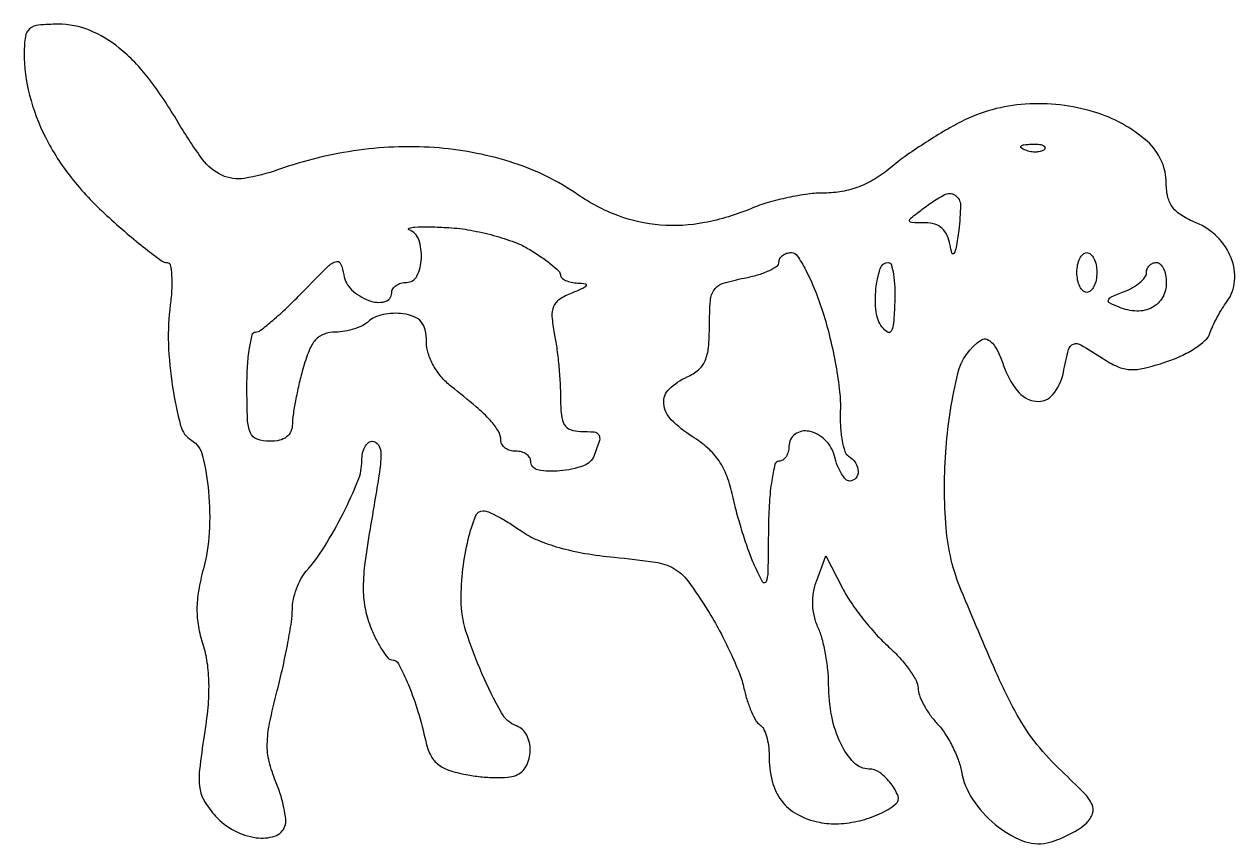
# Model space of a CAD drawing. Extents: x 0 to 122, y 0 to 83.
import ezdxf

# ---------------------------------------------------------------- set-up
doc = ezdxf.new("R2010")
doc.units = 0

msp = doc.modelspace()

# ---------------------------------------------------------------- linework, layer by layer
for points in [[(0, 80.125727, 0.0629), (0.539224, 75.856325, 0.054341), (2.13121, 71.624844, 0.050409), (4.73708, 67.551729, 0.040693), (8.28374, 63.754003, 0.007834), (10.346645, 61.935323, 0.011365), (12.227964, 60.400967, 0.007133), (13.836555, 59.185273, 0.158402), (14.385924, 59.004003, -0.350111), (14.697236, 58.753252, -0.035991), (14.845618, 57.752738, -0.032547), (14.859637, 56.379714, -0.019333), (14.706776, 54.75, 0.042277), (14.520384, 50.843587, 0.029571), (14.942924, 46.45345, 0.025264), (15.752768, 42.570083, 0.192607), (16.840989, 41.098274, -0.198434), (17.964695, 39.542237, -0.035389), (18.558755, 35.928177, -0.037442), (18.630211, 31.803066, -0.051421), (18.038479, 28.142899, 0.023621), (17.558631, 25.953957, 0.040179), (17.393565, 24.088473, 0.044261), (17.533634, 22.35276, 0.037464), (17.978313, 20.565712, -0.044588), (18.405035, 18.740417, -0.031061), (18.570918, 16.629945, -0.026712), (18.480587, 14.194616, -0.017022), (18.128369, 11.380801, 0.010975), (17.653224, 7.924563, 0.063575), (17.675855, 6.086419, 0.101488), (18.161078, 4.72155, 0.050638), (19.268299, 3.25, 0.083581), (21.139093, 1.804695, 0.087436), (23.351329, 1.079964, 0.114263), (25.233572, 1.241069, 0.237367), (26.255436, 2.25, 0.107582), (26.332636, 2.940628, 0.025435), (26.15381, 4.093557, 0.025025), (25.806584, 5.426795, 0.02237), (25.316735, 6.770619, -0.038998), (24.667277, 8.754811, -0.064087), (24.472977, 10.508114, -0.046759), (24.707371, 12.609557, -0.012255), (25.477965, 15.914963, 0.008441), (26.060612, 18.330709, 0.008794), (26.552902, 20.732126, 0.008537), (26.906197, 22.821107, 0.037634), (27, 24.065604, -0.051651), (27.10227, 25.05297, -0.0354), (27.410816, 26.13743, -0.03571), (27.86268, 27.151049, -0.058617), (28.398521, 27.921259, 0.042586), (30.226419, 30.377244, 0.021923), (32.102018, 33.723621, 0.019825), (33.606774, 37.027537, 0.097237), (34, 39.030416, -0.048799), (34.073739, 39.784157, -0.068799), (34.29375, 40.421435, -0.088982), (34.618168, 40.850583, -0.188692), (35, 41, -0.258393), (35.667738, 40.630235, -0.145935), (35.921218, 39.712651, -0.034825), (35.7378, 37.678349, -0.002572), (34.820526, 32.158955, 0.011133), (34.27882, 28.514646, 0.034365), (34.138037, 26.029749, 0.048133), (34.352856, 24.053958, 0.047087), (34.941846, 22.140396, 0.019242), (35.495278, 20.937408, 0.02763), (36.083007, 19.922491, 0.026562), (36.632474, 19.174019, 0.224782), (37, 19, -0.279872), (37.699946, 18.574912, -0.020919), (38.685161, 16.46801, -0.02534), (39.649474, 13.783874, -0.019955), (40.426775, 10.793801, 0.057852), (40.895789, 9.424524, 0.109323), (41.610993, 8.509352, 0.092785), (42.73188, 7.89027, 0.033546), (44.500529, 7.433923, 0.021347), (45.945127, 7.226282, 0.021256), (47.404231, 7.142194, 0.021673), (48.681992, 7.178338, 0.073831), (49.49247, 7.358737, 0.178787), (50.547613, 8.284623, 0.12071), (50.957993, 9.84956, 0.122318), (50.596891, 11.4113, 0.18552), (49.573083, 12.333582, -0.176602), (48.045821, 13.66234, -0.022693), (46.087927, 17.615951, -0.027022), (44.482795, 21.875123, -0.076743), (44, 25.002118, -0.02827), (44.178113, 28.149829, -0.032239), (44.710868, 31.119599, -0.029753), (45.438266, 33.459075, -0.312039), (46.22063, 34, -0.105873), (46.761259, 33.884226, -0.016635), (47.744829, 33.402798, -0.017849), (48.882097, 32.745362, -0.014735), (50.046382, 31.966973, 0.056171), (51.671758, 31.065147, 0.029764), (53.850649, 30.307071, 0.026234), (56.454863, 29.716913, 0.019324), (59.387496, 29.328276, -0.012477), (63.554228, 28.834034, -0.09376), (65.425217, 28.193194, -0.106599), (66.827288, 26.940073, -0.018218), (68.836444, 23.956204, -0.016315), (70.020463, 21.905187, -0.014179), (71.127971, 19.684175, -0.0144), (72.015534, 17.616173, -0.040124), (72.476637, 16.10637, 0.022631), (72.803694, 14.884113, 0.026528), (73.226085, 13.761114, 0.026936), (73.677218, 12.865605, 0.124818), (74.076937, 12.452451, -0.139754), (74.432396, 12.062777, -0.04262), (74.72885, 11.313196, -0.038955), (74.931959, 10.37662, -0.033935), (75, 9.375242, 0.059985), (75.312019, 6.783802, 0.101197), (76.24353, 4.812119, 0.107867), (77.823653, 3.446182, 0.075273), (80.046347, 2.640731, 0.060746), (82.00836, 2.491225, 0.04751), (84.125151, 2.79004, 0.047772), (86.133822, 3.479537, 0.063673), (87.773539, 4.492327, 0.322649), (87.985021, 5.268199, 0.075516), (87.289025, 6.515857, 0.066916), (86.154546, 7.632723, 0.162391), (85.053526, 8, -0.204688), (83.539745, 8.646805, -0.079722), (82.220215, 10.558717, -0.063135), (81.307018, 13.324723, -0.048233), (81, 16.5, 0.026119), (80.922983, 17.973371, 0.019455), (80.690346, 19.585029, 0.019783), (80.350675, 21.091099, 0.041559), (79.945859, 22.219481, -0.050859), (79.560571, 23.359571, -0.048589), (79.405591, 24.571746, -0.048145), (79.48708, 25.801733, -0.048022), (79.802275, 26.994535), (80.712831, 29.456003), (82.39664, 26.199875, 0.030363), (83.254507, 24.762083, 0.017172), (84.455265, 23.125566, 0.017095), (85.784061, 21.552861, 0.02682), (87.040225, 20.306576, -0.026211), (88.173112, 19.185333, -0.029876), (89.130566, 17.9975, -0.03115), (89.808898, 16.906849, -0.124163), (90, 16.149153, 0.0908), (90.13307, 15.422426, 0.033293), (90.56889, 14.469044, 0.031677), (91.195508, 13.466597, 0.032879), (91.936647, 12.564451, -0.043669), (92.714647, 11.57471, -0.027577), (93.449869, 10.301751, -0.027617), (94.038506, 8.959926, -0.044866), (94.368494, 7.760657, 0.102305), (95.496827, 4.958009, 0.072525), (97.767862, 2.427635, 0.07667), (100.507608, 0.779675, 0.153526), (103, 0.570297, 0.035875), (104.065632, 0.891294, 0.025934), (105.200707, 1.392967, 0.026367), (106.234514, 1.985899, 0.050462), (106.981129, 2.582649, 0.113665), (107.580919, 3.519842, 0.2012), (107.532044, 4.421458, 0.082055), (106.709452, 5.585972, 0.010082), (104.468862, 7.766844, -0.036906), (101.969364, 10.47535, -0.041149), (99.994478, 13.42964, -0.023924), (97.840984, 17.785296, -0.004486), (94.356436, 25.973157, -0.078018), (92.828519, 32.280541, -0.0407), (92.823749, 40.388774, -0.038587), (94.008006, 47.826166, -0.191996), (96.399704, 51.216176, -0.244168), (96.927363, 51.268074, -0.118487), (97.495603, 50.865143, -0.068594), (98.065265, 49.997836, -0.029775), (98.584096, 48.716176, 0.083948), (99.984814, 46.106575, 0.197856), (101.866862, 45.028964, 0.25883), (103.584903, 45.709599, 0.12303), (104.635807, 47.929033, -0.013243), (105.164446, 50.250713, -0.248319), (105.651736, 50.787441, -0.224494), (106.401496, 50.716138, -0.01089), (108.580907, 49.355031, 0.039342), (110.086558, 48.529758, 0.091587), (111.331377, 48.225013, 0.074457), (112.758488, 48.355547, 0.019733), (114.963886, 48.988081, 0.030626), (116.486673, 49.596315, 0.034533), (117.861182, 50.365662, 0.03694), (118.91819, 51.174496, 0.129303), (119.38913, 51.883051, -0.026858), (119.684958, 52.617038, -0.014246), (120.125083, 53.493618, -0.01414), (120.627399, 54.366698, -0.021256), (121.118222, 55.095223, 0.140238), (121.879514, 57.138082, 0.113642), (121.53271, 59.460179, 0.103397), (120.148968, 61.56933, 0.098166), (118.01272, 62.994731, -0.038853), (116.547331, 63.739774, -0.092945), (115.644745, 64.553045, -0.104834), (115.161053, 65.572149, -0.058626), (115, 66.940985, 0.215654), (113.067324, 71.213546, 0.107545), (107.768562, 74.156091, 0.089793), (100.802665, 74.950503, 0.101898), (94.330862, 73.168793, 0.015954), (92.554234, 72.18978, 0.010487), (90.571361, 70.956182, 0.010555), (88.690029, 69.672919, 0.019948), (87.239174, 68.547798, -0.038185), (85.682711, 67.429152, -0.045468), (84.059721, 66.633181, -0.046747), (82.359542, 66.159592, -0.044589), (80.573525, 66, 0.033529), (78.912088, 65.888461, 0.018675), (76.912228, 65.54226, 0.01856), (74.906254, 65.038857, 0.028482), (73.217881, 64.441736, -0.051625), (68.509759, 63.017637, -0.067974), (64.034784, 62.772021, -0.07028), (59.774383, 63.730263, -0.060341), (55.700396, 65.862124, 0.072083), (49.304809, 69.020643, 0.058065), (41.78101, 70.536449, 0.054873), (33.68521, 70.319203, 0.050724), (25.603436, 68.360084, -0.044276), (22.162819, 67.479017, -0.151728), (19.903528, 67.795011, -0.124552), (17.960832, 69.391705, -0.025697), (15.5, 73.118101, 0.029736), (12.520396, 77.551816, 0.058531), (9.574051, 80.60195, 0.075167), (6.569238, 82.385708, 0.096718), (3.423275, 83, 0.022418), (1.43986, 82.911028, 0.153382), (0.547751, 82.540093, 0.184727), (0.116194, 81.763148, 0.035436)], [(102.729167, 70.395833, -0.126455), (102.402231, 70.202593, -0.060344), (101.916927, 70.123424, -0.05415), (101.359369, 70.160852, -0.051402), (100.8125, 70.316886, -0.054073), (100.395823, 70.538436, -0.470617), (100.37858, 70.720685, -0.168741), (100.670344, 70.862007, -0.018894), (101.416667, 70.921053, -0.028489), (102.112848, 70.910055, -0.077125), (102.592839, 70.799335, -0.208169), (102.77538, 70.614691, -0.296942)], [(94.092671, 62.25, -0.006829), (93.835778, 60.523488, -0.09115), (93.620757, 59.921693, -0.649182), (93.418547, 59.94316, -0.038386), (93.22392, 60.75, 0.06371), (92.931798, 61.738971, 0.105501), (92.424846, 62.44209, 0.110256), (91.692974, 62.857508, 0.074296), (90.739319, 63, -0.007535), (89.345328, 63.021009, -0.37024), (89.155316, 63.194271, -0.262184), (89.270124, 63.473148, -0.00497), (90.55887, 64.468197, -0.034957), (92.624174, 65.814467, -0.273621), (93.725029, 65.785422, -0.259418), (94.269894, 64.794203, -0.032264)], [(50.743677, 60.396913, -0.01598), (51.986673, 59.615662, -0.022603), (53.036382, 58.836906, -0.019841), (53.824441, 58.141309, -0.202588), (53.993677, 57.75, 0.209678), (54.124601, 57.458234, 0.075624), (54.512205, 57.201693, 0.058689), (55.079559, 57.0159, 0.040777), (55.75, 56.936614, -0.032547), (56.484155, 56.862007, -0.531903), (56.569972, 56.673279, -0.151441), (56.260331, 56.402098, -0.009479), (55.12761, 55.923563, 0.048425), (53.899232, 55.287896, 0.148492), (53.300897, 54.57991, 0.123044), (53.136297, 53.572567, 0.028634), (53.37761, 51.861949, -0.016271), (53.616355, 50.426894, -0.009166), (53.817173, 48.672729, -0.009141), (53.955134, 46.893166, -0.014773), (54, 45.375, 0.024197), (54.084403, 43.631921, 0.109987), (54.398148, 42.671875, 0.174888), (55.003427, 42.172758, 0.086034), (56, 42, -0.021585), (57.400037, 41.939533, -0.245206), (57.852469, 41.651292, -0.209457), (57.915119, 41.082363, -0.015787), (57.393011, 39.581787, -0.220002), (56.309501, 38.528439, -0.061935), (53.947133, 38.013877, -0.069707), (51.727425, 38.121473, -0.360268), (51, 39, 0.148195), (50.884432, 39.381354, 0.098894), (50.559375, 39.70625, 0.082425), (50.073457, 39.925306, 0.064853), (49.5, 40, -0.069717), (48.926711, 40.080326, -0.085667), (48.440625, 40.314732, -0.100075), (48.115627, 40.662852, -0.138775), (48, 41.071429, 0.132815), (47.747316, 42.005908, 0.053602), (46.95677, 43.078244, 0.031625), (45.510484, 44.467239, 0.008112), (43, 46.521323, -0.049676), (41.998312, 47.490275, -0.048443), (41.197868, 48.645526, -0.05121), (40.675026, 49.859132, -0.076261), (40.5, 51, 0.051949), (40.373738, 52.211976, 0.122552), (39.98, 53.023968, 0.126822), (39.261922, 53.539993, 0.057629), (38.134665, 53.834665, 0.046072), (37.14946, 53.882461, 0.04264), (36.145527, 53.752402, 0.045419), (35.269762, 53.476848, 0.097756), (34.684665, 53.084665, -0.080167), (34.108227, 52.668417, -0.037819), (33.256803, 52.31862, -0.036223), (32.289187, 52.079985, -0.042371), (31.347004, 52, 0.087162), (30.195517, 51.797732, 0.126217), (29.346555, 51.218327, 0.086922), (28.677693, 50.121013, 0.025784), (28.052581, 48.25, 0.010534), (27.65351, 46.685932, 0.01016), (27.315435, 45.0875, 0.010129), (27.074935, 43.66821, 0.036119), (27.005577, 42.75, -0.099113), (26.851945, 41.995083, -0.130788), (26.424081, 41.442016, -0.108798), (25.708864, 41.109224, -0.054745), (24.714286, 41, -0.085621), (23.449884, 41.218118, -0.211908), (22.782468, 41.851562, -0.089678), (22.488182, 43.199232, -0.009029), (22.428571, 46.5, -0.014766), (22.490852, 48.608499, -0.024199), (22.682405, 50.384375, -0.021105), (22.953158, 51.733609, -0.345475), (23.292686, 52, 0.166868), (23.801837, 52.174789, 0.010788), (25.034195, 53.177381, 0.014788), (26.469642, 54.472627, 0.010429), (28.007788, 56.008105, -0.005164), (30.435451, 58.483137, -0.097186), (31.335142, 59.086793, -0.407184), (31.854952, 58.881484, -0.070171), (32.179387, 57.758105, 0.171437), (32.958912, 56.263019, 0.097361), (34.711646, 55.172672, 0.147379), (36.305832, 55.061316, 0.350332), (37, 55.930449, -0.139009), (37.115627, 56.33831, -0.100052), (37.440625, 56.685819, -0.085587), (37.926707, 56.919823, -0.069588), (38.5, 57, 0.285175), (39.53859, 57.644797, 0.103492), (39.992205, 59.396838, 0.094293), (39.721979, 61.301478, 0.223938), (38.75, 62.304716, -0.711621), (38.754118, 62.458407, -0.061508), (39.335938, 62.566797, -0.019775), (40.660529, 62.595647, -0.007606), (42.5, 62.534962, -0.029393), (44.651884, 62.303915, -0.022012), (46.98408, 61.807441, -0.022421), (49.145144, 61.142261, -0.046468)], [(80.414504, 54.009471, -0.018469), (81.136018, 51.425944, -0.015092), (81.720804, 48.616529, -0.015358), (82.101563, 45.99673, -0.038214), (82.17359, 44.06275, 0.02381), (82.186765, 42.503081, 0.031227), (82.35513, 41.088826, 0.03229), (82.634565, 39.97348, 0.178661), (83.009286, 39.494261, -0.110723), (83.699458, 38.819481, -0.134912), (83.972387, 37.961321, -0.191847), (83.733142, 37.283625, -0.21637), (83.108408, 37, -0.208396), (82.722675, 37.168069, -0.050787), (82.294405, 37.734375, -0.043524), (81.894893, 38.542749, -0.031538), (81.589356, 39.5, 0.137326), (80.661329, 41.125167, 0.142059), (79.035814, 42.006389, 0.212034), (77.624747, 41.715446, 0.241957), (77, 40.5, -0.064853), (76.925306, 39.926543, -0.082425), (76.70625, 39.440625, -0.098894), (76.381354, 39.115568, -0.148195), (76, 39, 0.346305), (75.597193, 38.682994, 0.020238), (75.270897, 37.046511, 0.023272), (75.03159, 34.875822, 0.013449), (74.936046, 32.25, -0.002122), (74.87518, 27.813625, -0.085156), (74.694178, 26.861521, -0.642934), (74.355377, 26.837683, -0.019685), (73.534078, 28.5, -0.019403), (72.960468, 29.933116, -0.009645), (72.339997, 31.789052, -0.009558), (71.770139, 33.739671, -0.013848), (71.348032, 35.484006, 0.037214), (70.770081, 37.463134, 0.059668), (69.962215, 39.02361, 0.061533), (68.828968, 40.316174, 0.042532), (67.270413, 41.484006, -0.056932), (65.15682, 43.164658, -0.176747), (64.400646, 44.790281, -0.223593), (64.94462, 46.2602, -0.09075), (66.755842, 47.487128, 0.072709), (67.879006, 48.190602, 0.114072), (68.555418, 49.101155, 0.080467), (68.901366, 50.449438, 0.022648), (69, 52.625838, -0.018319), (69.09312, 55.166649, -0.139891), (69.500302, 56.277834, -0.163118), (70.40466, 56.920988, -0.027345), (72.5, 57.434022, 0.02478), (73.840783, 57.755031, 0.036741), (74.971875, 58.178188, 0.040853), (75.782001, 58.634646, 0.248969), (76, 59.045313, -0.130046), (76.096322, 59.409387, -0.100675), (76.367246, 59.719561, -0.088638), (76.772521, 59.928163, -0.074773), (77.250199, 60, -0.251796), (77.840549, 59.68258, -0.024545), (78.69542, 58.240282, -0.026448), (79.590342, 56.304721, -0.017734)], [(108, 58, -0.048028), (107.926307, 57.234582, -0.068025), (107.70625, 56.5875, -0.088204), (107.381882, 56.151477, -0.191087), (107, 56, -0.191087), (106.618118, 56.151477, -0.088204), (106.29375, 56.5875, -0.068025), (106.073693, 57.234582, -0.048028), (106, 58, -0.048028), (106.073693, 58.765418, -0.068025), (106.29375, 59.4125, -0.088204), (106.618118, 59.848523, -0.191087), (107, 60, -0.191087), (107.381882, 59.848523, -0.088204), (107.70625, 59.4125, -0.068025), (107.926307, 58.765418, -0.048028)], [(87.650094, 54.997973, -0.009325), (87.533254, 52.918794, -0.098473), (87.306657, 52.103528, -0.437959), (86.936604, 51.998002, -0.09692), (86.388897, 52.49915, -0.131856), (85.781828, 54.044454, -0.052146), (85.763581, 56.345939, -0.053998), (86.188191, 58.39674, -0.325502), (87.016671, 59, -0.333991), (87.313811, 58.776594, -0.031123), (87.52594, 57.824404, -0.030214), (87.651117, 56.532116, -0.018412)], [(115, 56.968615, -0.126985), (114.616652, 55.483528, -0.147338), (113.575276, 54.467676, -0.1293), (112.02736, 54.116248, -0.087749), (110.25, 54.493171, -0.021711), (109.291669, 54.929713, -0.367122), (109.167253, 55.227087, -0.216779), (109.443146, 55.532664, -0.010354), (110.75, 56.067935, 0.037283), (111.611111, 56.476036, 0.046062), (112.339062, 56.983905, 0.052823), (112.843837, 57.510728, 0.166124), (113, 57.967776, -0.095845), (113.076223, 58.361762, -0.097137), (113.29375, 58.696784, -0.09866), (113.618408, 58.92108, -0.102327), (114, 59, -0.193529), (114.381936, 58.846416, -0.087393), (114.70625, 58.403281, -0.067241), (114.926353, 57.746082, -0.047258)]]:
    msp.add_lwpolyline(points, format="xyb", close=True)

doc.saveas('drawing.dxf')
